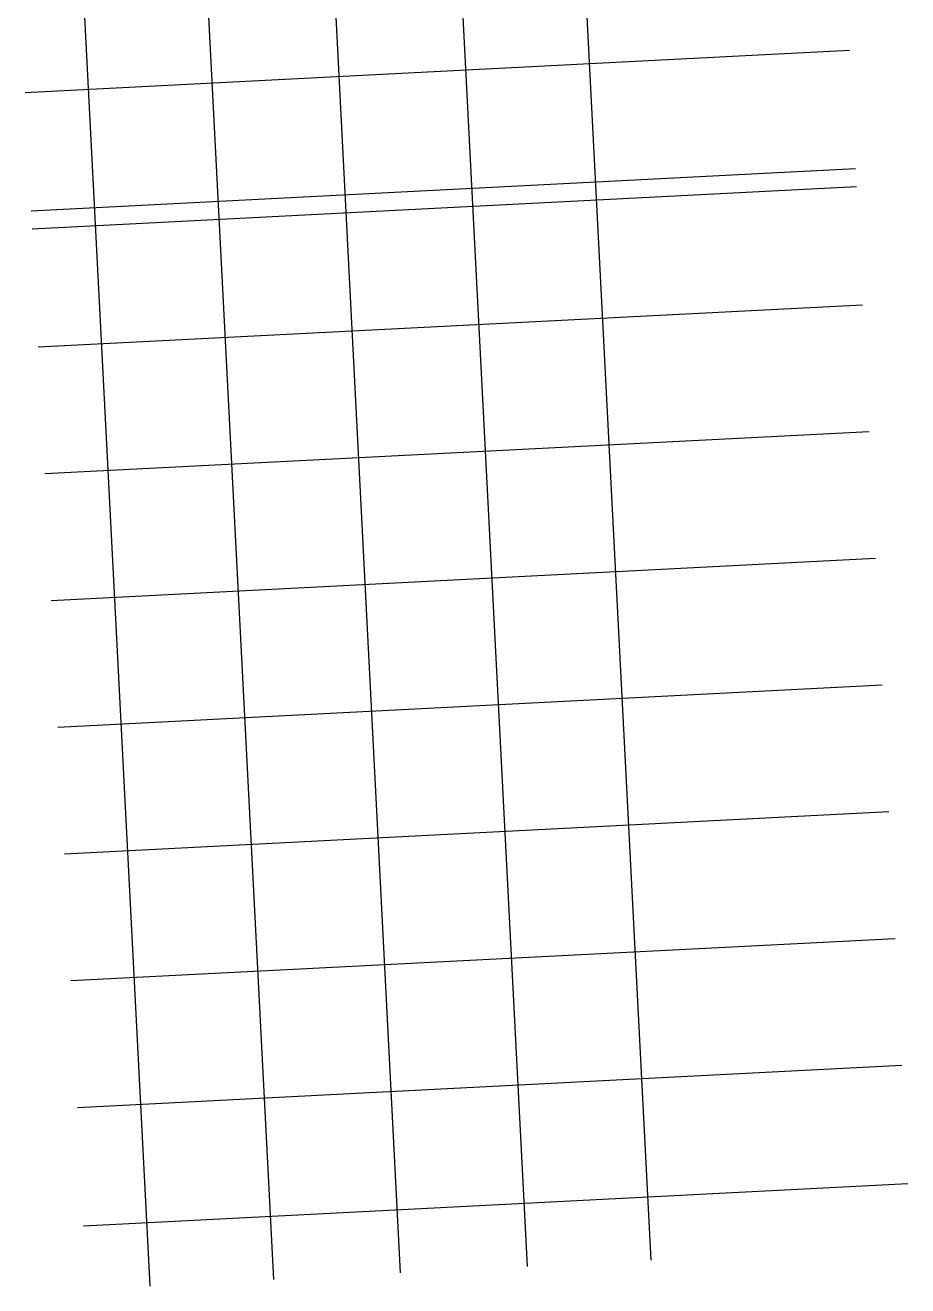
# Model space of a CAD drawing. Header units: inches. Extents: x 69216953 to 69219260, y 27687088 to 27691797.
# Drawn here: x 69217592 to 69219260, y 27687088 to 27689472 of the extents above; entities that cross this region are included whole.
import ezdxf

# ---------------------------------------------------------------- set-up
doc = ezdxf.new("R2010")
doc.units = ezdxf.units.IN
doc.header["$LTSCALE"] = 50
doc.header["$MEASUREMENT"] = 0
doc.layers.add('A-GRID', color=1, linetype='CONTINUOUS')
doc.layers.add('A-WALL', color=5, linetype='CONTINUOUS')

msp = doc.modelspace()

# ---------------------------------------------------------------- linework, layer by layer
at = {"layer": 'A-GRID'}
for p, q in [((69218301.7, 27687112.3), (69218062.7, 27691766.2)), ((69218541.4, 27687124.7), (69218302.4, 27691778.5)), ((69218062, 27687100), (69217823.1, 27691753.9)), ((69218775.1, 27687136.7), (69218598.2, 27690582.1)), ((69217828.3, 27687088), (69217651.4, 27690533.5)), ((69217592.3, 27689344.9), (69219150.2, 27689424.9)), ((69217603.8, 27689121.2), (69219161.7, 27689201.2)), ((69217605.5, 27689087.2), (69219163.5, 27689167.2)), ((69217617, 27688863.5), (69219175, 27688943.5)), ((69217629.3, 27688623.9), (69219187.3, 27688703.9)), ((69217641.6, 27688384.2), (69219199.6, 27688464.2)), ((69217653.9, 27688144.5), (69219211.9, 27688224.5)), ((69217666.2, 27687904.8), (69219224.2, 27687984.8)), ((69217678.5, 27687665.1), (69219236.5, 27687745.1)), ((69217690.9, 27687425.4), (69219248.8, 27687505.4)), ((69217702.3, 27687201.7), (69219260.3, 27687281.7))]:
    msp.add_line(p, q, dxfattribs=at)
at = {"layer": 'A-WALL', "linetype": 'ByBlock'}
msp.add_line((69217828.3, 27687088), (69217829.3, 27687088.1), dxfattribs=at)
msp.add_line((69217828.3, 27687088), (69217829.3, 27687088.1), dxfattribs=at)

doc.saveas('drawing.dxf')
